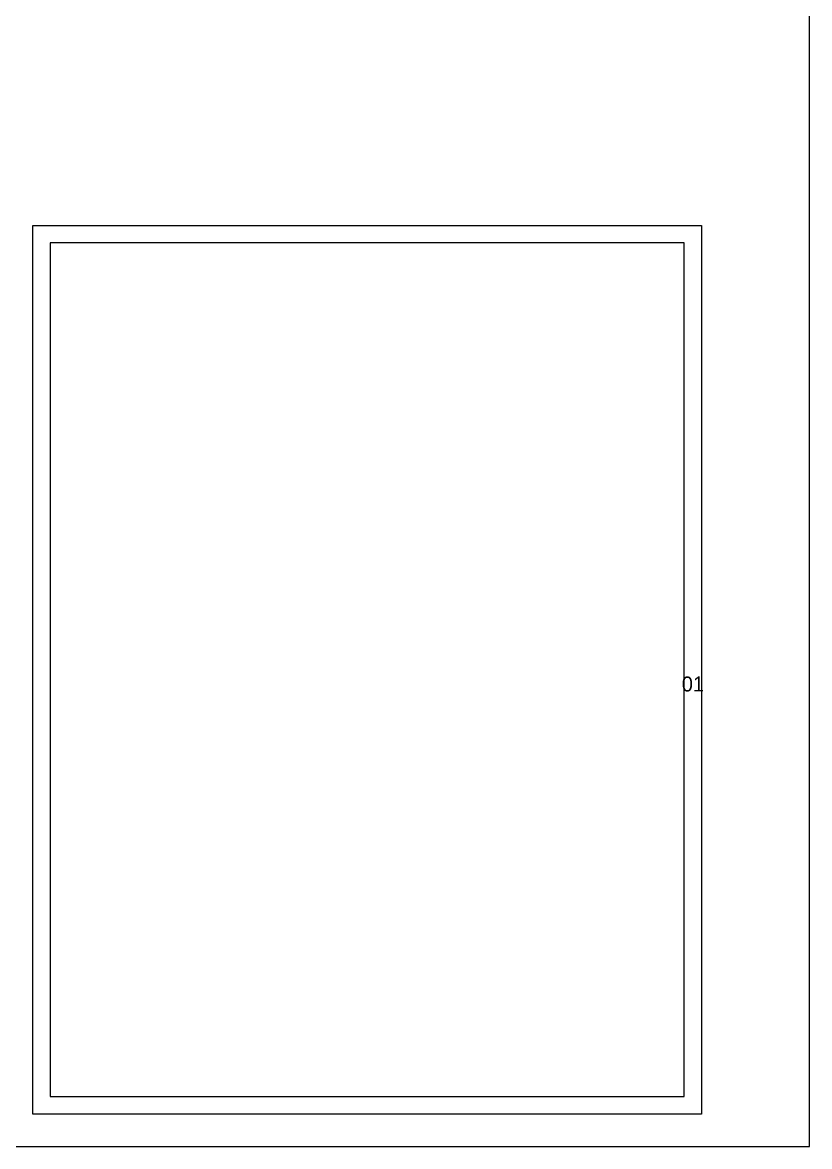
# Model space of a CAD drawing. Header units: millimetres. Extents: x 0 to 600, y 0 to 900.
# Drawn here: x 284.9 to 600, y 0 to 450 of the extents above; entities that cross this region are included whole.
import ezdxf
from ezdxf.enums import TextEntityAlignment as Align

# ---------------------------------------------------------------- set-up
doc = ezdxf.new("R2010")
doc.units = ezdxf.units.MM
for name, color, linetype in [('CORTE', 1, 'Continuous'), ('GRABADO', 5, 'Continuous'), ('HOJA', 8, 'Continuous')]:
    doc.layers.add(name, color=color, linetype=linetype)

msp = doc.modelspace()

# ---------------------------------------------------------------- linework, layer by layer
at = {"layer": 'CORTE'}
for points in [[(289, 353.6), (289, 353.6), (289, 353.67), (289, 353.67), (289, 355.73), (289, 355.73), (289, 355.75), (289, 355.82), (289, 355.82), (289, 355.93), (289, 356.02), (289, 356.16), (289, 356.17), (289, 356.22), (289, 356.27), (289, 356.27), (289, 356.29), (289, 356.29), (289, 356.31), (289, 356.33), (289, 356.41), (289, 356.52), (289, 357.94), (289, 357.95), (289, 357.96), (289, 357.98), (289, 358.05), (289, 358.11), (289, 358.21), (289, 359.7), (289, 359.7), (289, 359.7), (289, 361.18), (289, 361.22), (289, 361.25), (289, 361.26), (289, 361.28), (289, 361.35), (289, 361.4), (289, 361.47), (289, 361.54), (289, 361.6), (289, 361.68), (289, 361.78), (289, 361.84), (289, 361.84), (289, 361.84), (289, 362.89), (289, 362.94), (289, 363), (289, 363.08), (289, 363.12), (289, 363.15), (289, 363.19), (289, 363.24), (289, 363.31), (289, 363.35), (289, 363.4), (289, 363.48), (289, 363.5), (289, 363.56), (289, 363.6), (289, 363.65), (289, 363.7), (289, 363.76), (289, 363.79), (289, 363.81), (289, 363.86), (289, 363.88), (289, 363.92), (289, 363.97), (289, 364.02), (289, 364.06), (289, 364.08), (289, 364.09), (289, 366.16), (289, 366.2), (289, 366.26), (289, 366.29), (289, 366.33), (289, 366.38), (289, 366.4), (289, 366.44), (289, 366.48), (289, 366.52), (289, 366.57), (289, 368.68), (289, 368.69), (289, 368.7), (289.01, 368.71), (289.01, 368.72), (289.02, 368.73), (289.02, 368.74), (289.03, 368.74), (289.05, 368.75), (289.05, 368.75), (289.07, 368.76), (533.91, 368.76), (533.91, 368.76), (534.01, 368.76), (534.02, 368.76), (534.11, 368.76), (534.12, 368.76), (534.12, 368.76), (534.12, 368.76), (534.12, 368.76), (534.22, 368.76), (534.28, 368.76), (534.4, 368.76), (546.32, 368.76), (546.32, 368.76), (546.34, 368.76), (546.53, 368.76), (546.67, 368.76), (546.85, 368.76), (547.03, 368.76), (547.19, 368.76), (547.36, 368.76), (547.59, 368.76), (547.75, 368.76), (547.9, 368.76), (547.97, 368.76), (548.04, 368.76), (548.12, 368.76), (548.15, 368.76), (548.15, 368.76), (548.15, 368.76), (548.19, 368.76), (548.2, 368.76), (548.29, 368.76), (548.38, 368.76), (548.39, 368.76), (548.4, 368.76), (548.4, 368.76), (548.49, 368.76), (548.64, 368.76), (548.79, 368.76), (548.88, 368.76), (548.89, 368.76), (548.89, 368.76), (548.89, 368.76), (548.95, 368.76), (549.02, 368.76), (549.06, 368.76), (549.12, 368.76), (555.29, 368.76), (555.32, 368.76), (555.35, 368.76), (555.4, 368.76), (555.43, 368.76), (555.46, 368.76), (555.5, 368.76), (555.52, 368.76), (555.54, 368.76), (555.55, 368.76), (555.56, 368.76), (555.56, 368.76), (555.58, 368.76), (555.63, 368.76), (555.67, 368.76), (555.71, 368.76), (555.75, 368.76), (555.79, 368.76), (555.82, 368.76), (555.86, 368.76), (555.9, 368.76), (555.93, 368.76), (555.97, 368.76), (556.01, 368.76), (556.05, 368.76), (556.08, 368.76), (556.12, 368.76), (556.76, 368.76), (556.77, 368.75), (556.79, 368.75), (556.81, 368.73), (556.82, 368.71), (556.82, 368.69), (556.82, 24.35), (556.82, 24.31), (556.82, 23.93), (556.82, 23.65), (556.82, 23.55), (556.82, 23.54), (556.82, 23.42), (556.82, 21.59), (556.82, 21.53), (556.82, 21.42), (556.82, 21.17), (556.82, 21.17), (556.82, 21.17), (556.82, 21.16), (556.82, 21.07), (556.82, 19.98), (556.82, 19.9), (556.82, 19.84), (556.82, 19.78), (556.82, 19.77), (556.82, 19.77), (556.82, 19.67), (556.82, 19.44), (556.82, 19.34), (556.82, 19.26), (556.82, 19.13), (556.82, 18.99), (556.82, 18.94), (556.82, 18.93), (556.82, 18.93), (556.82, 18.91), (556.82, 18.82), (556.82, 18.75), (556.82, 18.74), (556.82, 17.57), (556.82, 17.57), (556.82, 17.57), (556.82, 17.44), (556.82, 17.44), (556.82, 17.39), (556.82, 17.37), (556.82, 17.34), (556.82, 17.33), (556.82, 17.31), (556.82, 17.3), (556.82, 17.26), (556.82, 17.21), (556.82, 17.18), (556.82, 17.13), (556.82, 17.09), (556.82, 17.03), (556.82, 17.01), (556.82, 16.99), (556.82, 16.95), (556.82, 16.91), (556.82, 16.87), (556.82, 16.85), (556.82, 16.83), (556.82, 16.78), (556.82, 16.74), (556.82, 16.71), (556.82, 16.66), (556.82, 16.63), (556.82, 16.57), (556.82, 16.51), (556.82, 16.48), (556.82, 16.46), (556.82, 14.67), (556.82, 14.63), (556.82, 14.59), (556.82, 14.56), (556.82, 14.53), (556.82, 14.49), (556.82, 14.46), (556.82, 14.43), (556.82, 14.39), (556.82, 14.35), (556.82, 14.32), (556.82, 13.07), (556.82, 13.06), (556.82, 13.05), (556.81, 13.04), (556.81, 13.03), (556.8, 13.02), (556.8, 13.02), (556.79, 13.01), (556.78, 13), (556.77, 13), (556.76, 13), (556.75, 13), (300.95, 13), (300.94, 13), (300.89, 13), (300.89, 13), (300.86, 13), (300.74, 13), (300.72, 13), (300.71, 13), (300.71, 13), (300.68, 13), (300.66, 13), (300.64, 13), (300.59, 13), (300.56, 13), (300.55, 13), (300.54, 13), (300.5, 13), (300.46, 13), (300.45, 13), (297.27, 13), (297.27, 13), (297.25, 13), (297.21, 13), (297.19, 13), (297.15, 13), (297.1, 13), (297.05, 13), (297.04, 13), (297.01, 13), (296.97, 13), (296.97, 13), (296.95, 13), (296.95, 13), (296.94, 13), (296.92, 13), (296.9, 13), (296.9, 13), (296.89, 13), (296.89, 13), (296.85, 13), (296.8, 13), (296.77, 13), (296.71, 13), (296.69, 13), (294.54, 13), (294.47, 13), (294.39, 13), (294.32, 13), (294.22, 13), (294.11, 13), (294.01, 13), (293.96, 13), (293.96, 13), (293.93, 13), (293.88, 13), (293.84, 13), (293.79, 13), (293.75, 13), (293.73, 13), (293.71, 13), (293.69, 13), (293.68, 13), (293.65, 13), (293.61, 13), (293.57, 13), (293.54, 13), (293.51, 13), (293.49, 13), (293.45, 13), (293.4, 13), (293.38, 13), (293.37, 13), (293.35, 13), (293.32, 13), (293.26, 13), (293.2, 13), (293.16, 13), (293.13, 13), (293.07, 13), (293.04, 13), (293.01, 13), (292.98, 13), (292.94, 13), (290.12, 13), (290.1, 13), (290.08, 13), (290.06, 13), (290.04, 13), (290.01, 13), (289.99, 13), (289.97, 13), (289.94, 13), (289.92, 13), (289.9, 13), (289.87, 13), (289.85, 13), (289.83, 13), (289.8, 13), (289.78, 13), (289.76, 13), (289.74, 13), (289.71, 13), (289.69, 13), (289.66, 13), (289.63, 13), (289.61, 13), (289.59, 13), (289.56, 13), (289.54, 13), (289.51, 13), (289.07, 13), (289.07, 13), (289.06, 13), (289.05, 13), (289.04, 13.01), (289.04, 13.01), (289.03, 13.01), (289.03, 13.02), (289.02, 13.02), (289.02, 13.03), (289.01, 13.03), (289.01, 13.04), (289.01, 13.04), (289, 13.05), (289, 13.06), (289, 13.07), (289, 13.07), (289, 353.6)], [(300.67, 20), (300.79, 20), (300.89, 20), (300.98, 20), (301.06, 20), (301.24, 20), (301.34, 20), (301.45, 20), (301.63, 20), (301.81, 20), (301.91, 20), (301.96, 20), (301.99, 20), (302.06, 20), (302.2, 20), (302.31, 20), (302.37, 20), (302.47, 20), (302.56, 20), (302.67, 20), (302.79, 20), (302.89, 20), (302.98, 20), (303.1, 20), (303.22, 20), (303.36, 20), (303.48, 20), (303.65, 20), (303.99, 20), (304.18, 20), (304.5, 20), (304.82, 20), (305.03, 20), (305.25, 20), (305.48, 20), (311.99, 20), (312.15, 20), (312.26, 20), (312.4, 20), (312.51, 20), (312.56, 20), (312.69, 20), (312.75, 20), (312.76, 20), (312.88, 20), (312.96, 20), (313, 20), (313.14, 20), (313.31, 20), (313.41, 20), (313.47, 20), (313.59, 20), (313.73, 20), (320.82, 20), (320.82, 20), (323.22, 20), (323.34, 20), (323.47, 20), (323.5, 20), (323.54, 20), (323.62, 20), (323.78, 20), (323.88, 20), (323.97, 20), (323.99, 20), (324.07, 20), (324.44, 20), (324.71, 20), (549.82, 20), (549.82, 23.29), (549.82, 23.39), (549.82, 23.55), (549.82, 23.74), (549.82, 23.83), (549.82, 23.97), (549.82, 24.06), (549.82, 24.2), (549.82, 24.34), (549.82, 24.39), (549.82, 24.47), (549.82, 24.58), (549.82, 24.71), (549.82, 24.83), (549.82, 24.94), (549.82, 25.12), (549.82, 25.24), (549.82, 25.38), (549.82, 25.49), (549.82, 25.63), (549.82, 25.74), (549.82, 25.84), (549.82, 25.88), (549.82, 25.96), (549.82, 26.01), (549.82, 26.3), (549.82, 26.55), (549.82, 26.55), (549.82, 30.09), (549.82, 30.32), (549.82, 30.57), (549.82, 30.66), (549.82, 30.67), (549.82, 30.82), (549.82, 31.25), (549.82, 31.62), (549.82, 31.88), (549.82, 32.18), (549.82, 32.85), (549.82, 33.6), (549.82, 33.6), (549.82, 33.78), (549.82, 37.05), (549.82, 37.33), (549.82, 37.44), (549.82, 38.11), (549.82, 38.44), (549.82, 38.62), (549.82, 44.1), (549.82, 44.49), (549.82, 44.8), (549.82, 45.64), (549.82, 46.78), (549.82, 46.91), (549.82, 361.76), (533.85, 361.76), (533.68, 361.76), (533.56, 361.76), (533.36, 361.76), (533.16, 361.76), (533.15, 361.76), (532.87, 361.76), (532.41, 361.76), (531.99, 361.76), (531.67, 361.76), (531.64, 361.76), (531.36, 361.76), (531.09, 361.76), (531.08, 361.76), (530.94, 361.76), (530.94, 361.76), (530.85, 361.76), (530.62, 361.76), (530.4, 361.76), (530.2, 361.76), (529.75, 361.76), (529.27, 361.76), (528.57, 361.76), (528.06, 361.76), (527.58, 361.76), (527.04, 361.76), (526.52, 361.76), (526.09, 361.76), (525.52, 361.76), (525.02, 361.76), (489.69, 361.76), (489.34, 361.76), (489.16, 361.76), (488.85, 361.76), (488.84, 361.76), (488.83, 361.76), (488.57, 361.76), (488.52, 361.76), (488.21, 361.76), (296, 361.75), (296, 361.64), (296, 361.51), (296, 361.4), (296, 361.24), (296, 361.11), (296, 354.88), (296, 354.81), (296, 354.69), (296, 354.55), (296, 354.41), (296, 354.29), (296, 354.21), (296, 354.08), (296, 353.99), (296, 353.91), (296, 353.75), (296, 353.59), (296, 353.44), (296, 353.31), (296, 353.14), (296, 353.09), (296, 352.83), (296, 352.68), (296, 352.57), (296, 352.36), (296, 352.19), (296, 352.1), (296, 351.99), (296, 351.88), (296, 351.62), (296, 351.46), (296, 351.31), (296, 348.31), (296, 348.21), (296, 348.15), (296, 347.96), (296, 347.68), (296, 347.44), (296, 347.26), (296, 347.05), (296, 346.85), (296, 346.68), (296, 346.48), (296, 346.42), (296, 346.38), (296, 346.3), (296, 346.19), (296, 341.54), (296, 341.54), (296, 337.28), (296, 336.96), (296, 336.79), (296, 336.46), (296, 332.2), (296, 331.87), (296, 331.64), (296, 331.58), (296, 331.49), (296, 331.43), (296, 331.3), (296, 331.14), (296, 331.13), (296, 330.68), (296, 330.43), (296, 329.82), (296, 329.82), (296, 329.55), (296, 329.55), (296, 323.64), (296, 323.45), (296, 323.43), (296, 20), (300.67, 20)]]:
    msp.add_lwpolyline(points, close=True, dxfattribs=at)
at = {"layer": 'GRABADO'}
msp.add_lwpolyline([(289, 323.43), (289, 323.45), (289, 323.64), (289, 323.64), (289, 329.82), (289, 329.82), (289, 329.89), (289, 330.09), (289, 330.09), (289, 330.43), (289, 330.68), (289, 331.13), (289, 331.14), (289, 331.3), (289, 331.44), (289, 331.44), (289, 331.49), (289, 331.49), (289, 331.58), (289, 331.64), (289, 331.87), (289, 332.2), (289, 336.46), (289, 336.5), (289, 336.52), (289, 336.58), (289, 336.79), (289, 336.96), (289, 337.28), (289, 341.72), (289, 341.72), (289, 341.74), (289, 346.19), (289, 346.3), (289, 346.38), (289, 346.42), (289, 346.48), (289, 346.68), (289, 346.85), (289, 347.05), (289, 347.26), (289, 347.44), (289, 347.68), (289, 347.96), (289, 348.15), (289, 348.21), (289, 348.31), (289, 348.31), (289, 351.31), (289, 351.46), (289, 351.62), (289, 351.88), (289, 351.99), (289, 352.1), (289, 352.19), (289, 352.36), (289, 352.57), (289, 352.68), (289, 352.83), (289, 353.09), (289, 353.14), (289, 353.31), (289, 353.44), (289, 353.59), (289, 353.75), (289, 353.91), (289, 353.99), (289, 354.08), (289, 354.21), (289, 354.29), (289, 354.41), (289, 354.55), (289, 354.69), (289, 354.81), (289, 354.88), (289, 354.92), (289, 361.11), (289, 361.24), (289, 361.4), (289, 361.51), (289, 361.64), (289, 361.76), (289, 361.84), (289, 361.96), (289, 362.07), (289, 362.19), (289, 362.33), (289, 368.68), (289, 368.69), (289, 368.69), (289, 368.7), (289.01, 368.71), (289.01, 368.72), (289.02, 368.73), (289.03, 368.75), (289.05, 368.75), (289.07, 368.76), (488.21, 368.76), (488.21, 368.76), (488.52, 368.76), (488.57, 368.76), (488.83, 368.76), (488.84, 368.76), (488.84, 368.76), (488.84, 368.76), (488.85, 368.76), (488.85, 368.76), (489.16, 368.76), (489.34, 368.76), (489.69, 368.76), (525.3, 368.76), (525.3, 368.76), (525.52, 368.76), (526.09, 368.76), (526.52, 368.76), (527.04, 368.76), (527.58, 368.76), (528.06, 368.76), (528.57, 368.76), (529.27, 368.76), (529.75, 368.76), (530.2, 368.76), (530.4, 368.76), (530.62, 368.76), (530.85, 368.76), (530.94, 368.76), (530.94, 368.76), (530.94, 368.76), (530.95, 368.76), (531.08, 368.76), (531.09, 368.76), (531.36, 368.76), (531.64, 368.76), (531.66, 368.76), (531.67, 368.76), (531.67, 368.76), (531.99, 368.76), (532.41, 368.76), (532.87, 368.76), (533.15, 368.76), (533.16, 368.76), (533.16, 368.76), (533.18, 368.76), (533.36, 368.76), (533.56, 368.76), (533.68, 368.76), (533.85, 368.76), (552.38, 368.76), (552.46, 368.76), (552.56, 368.76), (552.69, 368.76), (552.8, 368.76), (552.88, 368.76), (552.99, 368.76), (553.05, 368.76), (553.13, 368.76), (553.14, 368.76), (553.16, 368.76), (553.16, 368.76), (553.24, 368.76), (553.38, 368.76), (553.51, 368.76), (553.64, 368.76), (553.75, 368.76), (553.86, 368.76), (553.97, 368.76), (554.08, 368.76), (554.19, 368.76), (554.3, 368.76), (554.41, 368.76), (554.53, 368.76), (554.64, 368.76), (554.75, 368.76), (554.85, 368.76), (556.76, 368.76), (556.77, 368.75), (556.79, 368.75), (556.81, 368.73), (556.82, 368.71), (556.82, 368.69), (556.82, 46.91), (556.82, 46.78), (556.82, 45.64), (556.82, 44.8), (556.82, 44.49), (556.82, 44.46), (556.82, 44.1), (556.82, 38.62), (556.82, 38.44), (556.82, 38.11), (556.82, 37.37), (556.82, 37.37), (556.82, 37.33), (556.82, 37.05), (556.82, 33.78), (556.82, 33.54), (556.82, 33.37), (556.82, 33.19), (556.82, 33.19), (556.82, 32.85), (556.82, 32.18), (556.82, 31.88), (556.82, 31.62), (556.82, 31.25), (556.82, 30.82), (556.82, 30.67), (556.82, 30.66), (556.82, 30.66), (556.82, 30.57), (556.82, 30.32), (556.82, 30.09), (556.82, 30.08), (556.82, 26.55), (556.82, 26.55), (556.82, 26.55), (556.82, 26.33), (556.82, 26.33), (556.82, 26.3), (556.82, 26.01), (556.82, 25.96), (556.82, 25.88), (556.82, 25.84), (556.82, 25.79), (556.82, 25.74), (556.82, 25.63), (556.82, 25.49), (556.82, 25.38), (556.82, 25.24), (556.82, 25.12), (556.82, 24.94), (556.82, 24.87), (556.82, 24.83), (556.82, 24.71), (556.82, 24.58), (556.82, 24.47), (556.82, 24.39), (556.82, 24.34), (556.82, 24.2), (556.82, 24.06), (556.82, 23.97), (556.82, 23.83), (556.82, 23.74), (556.82, 23.55), (556.82, 23.39), (556.82, 23.29), (556.82, 23.23), (556.82, 17.85), (556.82, 17.75), (556.82, 17.63), (556.82, 17.53), (556.82, 17.44), (556.82, 17.33), (556.82, 17.22), (556.82, 17.13), (556.82, 17.01), (556.82, 16.9), (556.82, 16.81), (556.82, 13.07), (556.82, 13.06), (556.82, 13.05), (556.81, 13.04), (556.81, 13.03), (556.8, 13.02), (556.8, 13.02), (556.79, 13.01), (556.78, 13), (556.77, 13), (556.76, 13), (556.75, 13), (324.71, 13), (324.67, 13), (324.51, 13), (324.51, 13), (324.44, 13), (324.07, 13), (324.01, 13), (323.99, 13), (323.97, 13), (323.88, 13), (323.82, 13), (323.78, 13), (323.62, 13), (323.54, 13), (323.5, 13), (323.47, 13), (323.34, 13), (323.22, 13), (323.2, 13), (313.82, 13), (313.82, 13), (313.73, 13), (313.59, 13), (313.47, 13), (313.41, 13), (313.31, 13), (313.14, 13), (313, 13), (312.96, 13), (312.88, 13), (312.76, 13), (312.75, 13), (312.75, 13), (312.69, 13), (312.69, 13), (312.67, 13), (312.61, 13), (312.56, 13), (312.54, 13), (312.51, 13), (312.51, 13), (312.4, 13), (312.26, 13), (312.15, 13), (311.99, 13), (311.92, 13), (305.48, 13), (305.25, 13), (305.03, 13), (304.82, 13), (304.5, 13), (304.18, 13), (303.88, 13), (303.74, 13), (303.74, 13), (303.65, 13), (303.48, 13), (303.36, 13), (303.22, 13), (303.1, 13), (303.04, 13), (302.98, 13), (302.93, 13), (302.89, 13), (302.79, 13), (302.67, 13), (302.56, 13), (302.47, 13), (302.37, 13), (302.31, 13), (302.2, 13), (302.06, 13), (301.99, 13), (301.96, 13), (301.91, 13), (301.81, 13), (301.63, 13), (301.45, 13), (301.34, 13), (301.24, 13), (301.06, 13), (300.98, 13), (300.89, 13), (300.79, 13), (300.67, 13), (292.21, 13), (292.15, 13), (292.09, 13), (292.03, 13), (291.96, 13), (291.89, 13), (291.83, 13), (291.76, 13), (291.68, 13), (291.61, 13), (291.54, 13), (291.47, 13), (291.4, 13), (291.33, 13), (291.26, 13), (291.19, 13), (291.12, 13), (291.06, 13), (290.99, 13), (290.91, 13), (290.82, 13), (290.75, 13), (290.68, 13), (290.61, 13), (290.54, 13), (290.47, 13), (290.39, 13), (289.07, 13), (289.07, 13), (289.06, 13), (289.05, 13), (289.04, 13.01), (289.04, 13.01), (289.03, 13.01), (289.03, 13.02), (289.02, 13.02), (289.02, 13.03), (289.01, 13.03), (289.01, 13.04), (289.01, 13.04), (289, 13.05), (289, 13.06), (289, 13.07), (289, 13.07), (289, 323.43)], close=True, dxfattribs=at)
at = {"layer": 'HOJA'}
msp.add_lwpolyline([(0, 0), (600, 0), (600, 900), (0, 900)], close=True, dxfattribs=at)

# ---------------------------------------------------------------- texts
at = {"layer": 'GRABADO'}
msp.add_text('01', height=6, dxfattribs=at).set_placement((553.32, 185.17), align=Align.MIDDLE_CENTER)

doc.saveas('drawing.dxf')
